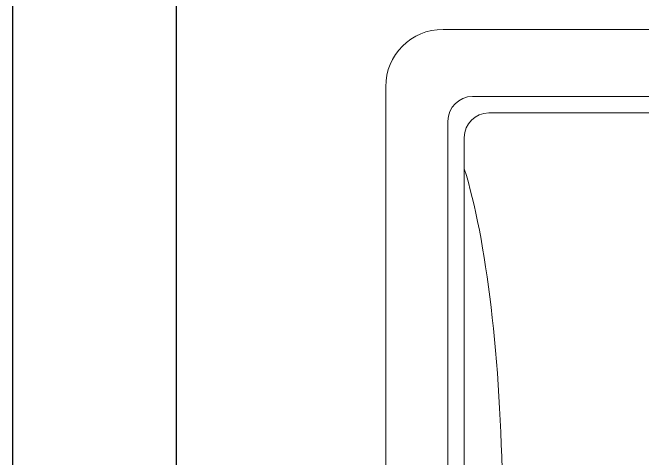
# Model space of a CAD drawing. Header units: inches. Extents: x 32 to 51.7, y 18.3 to 41.9.
# Drawn here: x 35.2231 to 35.608, y 27.9133 to 28.1856 of the extents above; entities that cross this region are included whole.
import ezdxf

# ---------------------------------------------------------------- set-up
doc = ezdxf.new("R2010")
doc.units = ezdxf.units.IN
doc.header["$MEASUREMENT"] = 0
doc.layers.add('FURNITURE F 1 100', color=253, linetype='Continuous', lineweight=13)
doc.layers.add('WALL 1 100', color=250, linetype='Continuous', lineweight=30)

msp = doc.modelspace()

# ---------------------------------------------------------------- linework, layer by layer
at = {"layer": 'FURNITURE F 1 100'}
for p, q in [((35.83813, 28.17537), (35.48613, 28.17537)), ((35.45113, 28.14037), (35.45113, 27.89534)), ((35.82013, 28.13437), (35.50413, 28.13437)), ((35.81013, 28.12437), (35.51413, 28.12437)), ((35.48913, 28.11937), (35.48913, 27.89325)), ((35.49913, 28.10937), (35.49913, 27.8927))]:
    msp.add_line(p, q, dxfattribs=at)
for centre, radius in [((35.48613, 28.14037), 0.035), ((35.50413, 28.11937), 0.015), ((35.51413, 28.10937), 0.015)]:
    msp.add_arc(centre, radius, 90, 180, dxfattribs=at)
msp.add_open_spline([(35.5225, 27.89142), (35.52147, 27.97373), (35.51262, 28.04743), (35.49913, 28.09023)], degree=3, dxfattribs=at)
at = {"layer": 'WALL 1 100'}
for p, q in [((35.22313, 29.29588), (35.22312, 25.04588)), ((35.32313, 29.19588), (35.32312, 25.67088))]:
    msp.add_line(p, q, dxfattribs=at)

doc.saveas('drawing.dxf')
